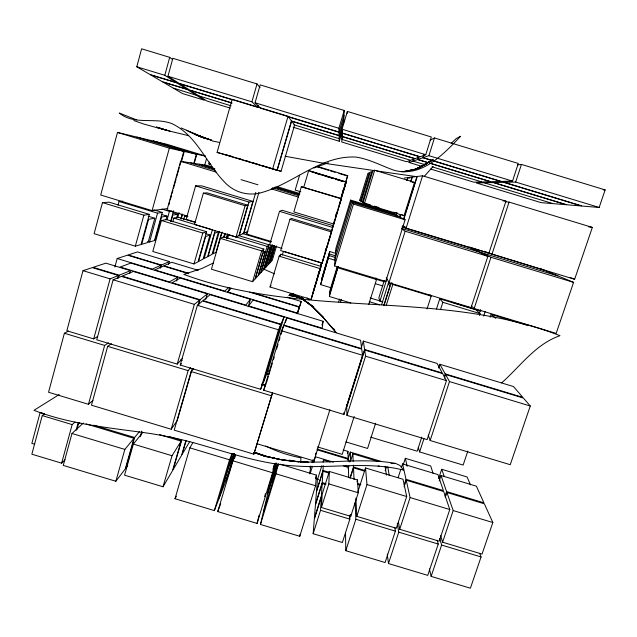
<?xml version="1.0" encoding="UTF-8"?>
<svg xmlns="http://www.w3.org/2000/svg" width="637" height="637" viewBox="0 0 637 637"><rect width="100%" height="100%" fill="white"/><g stroke="black" fill="none" stroke-linecap="round" stroke-linejoin="round"><path stroke-width="0.96" d="M341.846 136.501L341.766 139.344L410.594 160.277L414.862 158.709L341.846 136.501L342.395 134.518M341.934 133.117L341.846 136.35L415.093 158.629L419.942 156.845L341.934 133.117L342.491 131.095M350.844 302.997L329.393 296.5L338.191 266.489M321.414 507.498L328.835 483.905L329.329 471.444L357.532 479.948L358.273 492.775L350.74 516.328L321.414 507.498L322.211 494.097L329.329 471.444M343.574 123.952L343.765 120.162M343.98 115.647L343.773 119.963L339.107 135.665L339.187 138.555M344.235 110.472L338.892 128.276L339.003 132.05L260.637 108.21L255.047 102.764L260.183 84.888L344.235 110.472L343.996 115.416L339.003 132.225L339.099 135.514L291.157 120.926M313.157 533.718L320.522 510.317L321.359 496.804L314.296 519.282L313.157 533.718L342.372 542.517L349.84 519.147L349.729 515.182M322.187 483.483L321.422 495.833L314.375 518.247L315.419 505.045L322.187 483.483L325.889 484.598M322.935 471.253L316.446 491.971L315.49 504.098L322.234 482.591L322.935 471.253L329.385 473.195M321.852 465.687L317.401 479.924L316.517 491.095L322.991 470.44L323.278 465.687M323.516 461.889L323.636 459.994L330.3 462M334.544 265.924L335.046 259.251L352.309 202.51L399.654 216.93L405.092 219.773L385.735 281.443L334.544 265.924L353.431 204.079L350.597 200.098L335.858 248.43L335.5 253.215M335.062 259.02L335.484 253.407L351.369 201.188L394.749 214.358L390.863 212.328L350.597 200.098M277.955 464.556L263.264 512.562L260.453 524.45L299.756 536.282L315.562 485.744L316.446 475.13L280.113 464.174M347.205 113.386L347.38 111.435L431.321 136.987L425.763 154.711L420.197 156.75L341.934 132.942L342.037 129.231L425.763 154.711M313.675 462.438L315.442 456.753L315.777 453.138M257.268 443.83L313.937 460.925L314.121 459.07M329.393 296.5L329.679 293.641L337.928 266.712M338.183 209.151L338.327 207.75M309.566 473.737L310.944 466.125M310.362 466.316L310.163 468.147L310.737 466.3M299.756 536.282L299.971 534.387M323.11 321.279L322.218 328.198L248.581 305.911L253.056 300.067L323.11 321.279L321.964 325.029M330.675 287.653L320.602 284.604L329.058 255.564L335.516 257.523M329.727 251.543L321.796 278.719L329.727 251.543L336.392 253.566M333.828 224.065L341.432 198.497L301.341 186.729L293.848 211.93L333.828 224.065L334.043 222.839M322.68 261.011L333.159 225.745L282.111 210.258L279.508 211.333L269.674 244.664L281.992 248.398M331.63 231.995L331.877 230.698L291.372 218.411L289.946 219.343L280.67 250.588L322.163 263.169L331.63 231.995L289.946 219.343M320.602 284.604L329.058 255.564M260.453 524.45L275.964 473.801L278.25 463.617M272.819 481.11L276.426 465.376L278.321 465.95M235.356 454.643L232.927 460.83L217.743 511.599L257.077 523.431L272.556 472.773L274.746 463.553M263.511 511.519L267.596 494.248L276.426 465.376M322.163 263.169L322.505 261.727M322.744 260.756L341.432 198.497M320.459 268.71L321.024 266.409L280.885 254.235L279.173 256.193L270.032 286.976L311.143 299.43L320.459 268.71L279.173 256.193M257.077 523.431L259.108 515.229M319.575 271.115L320.252 268.376M320.984 265.39L321.581 262.993M311.143 299.43L321.024 266.409M312.05 295.91L321.86 262.97L283.433 251.32L282.334 255.023M313.173 291.587L319.018 271.872M193.712 163.709L196.395 154.146L184.276 151.471L136.318 136.947L117.503 132.424L100.702 195.026L152.084 210.608L167.85 208.546M44.423 413.899L42.233 415.579L31.858 454.205L61.63 463.163L65.022 459.795M68.517 331.049L64.385 333.255L48.539 392.257L88.463 404.296L92.946 400.41M136.788 66.781L164.8 75.301L176.29 82.547L150.117 74.585L136.788 66.781L141.621 48.794L169.697 57.346L172.691 59.591M117.654 278.353L118.434 275.51L92.333 267.612L82.993 270.677L66.845 330.778L93.703 338.892L97.732 336.392M102.469 202.63L94.109 233.691L135.331 246.177L141.032 244.504L149.361 214.366L109.118 202.168L102.469 202.63L143.866 215.179L149.361 214.366M118.004 205.21L119.015 201.475L122.861 201.204M164.8 75.301L169.697 57.346M93.703 338.892L110.09 278.871L118.434 275.51M114.859 267.03L117.184 258.526L127.535 255.166L160.914 265.271L160.118 268.129M61.63 463.163L72.164 424.6L75.055 422.036M258.232 105.455L257.698 107.311L179.236 83.439L167.945 76.265L172.858 58.301L257.03 83.925L260.063 87.643M198.011 305.752L199.636 300.083L121.372 276.394L113.139 279.794L96.72 339.808L177.221 364.117L182.437 358.44M83.32 423.056L71.997 433.486L63.262 465.416L115.862 481.253L125.29 468.864L133.945 438.312L86.13 423.908M76.05 430.389L78.104 422.872M118.378 278.058L119.159 275.216L130.537 270.637L129.757 273.472M76.894 429.625L78.431 424.011L79.84 422.737M88.463 404.296L104.651 345.421L108.497 342.817M111.467 343.709L107.669 346.329L91.457 405.196L171.218 429.25L177.237 420.595L192.231 368.719M135.331 246.177L143.866 215.179M152.084 210.608L169.346 148.174L183.782 151.359L179.801 165.66M154.807 218.22L148.095 242.434L141.701 244.313L148.612 219.295L154.807 218.22L148.19 216.214M149.536 242.012L157.538 213.156L162.3 212.447L154.488 240.563L149.536 242.012L147.665 241.447M155.062 240.396L161.551 217.05L166.958 216.118L165.907 219.892M161.424 220.506L152.808 251.472L193.99 263.941L198.059 261.775L206.635 231.725L166.424 219.542L161.424 220.506L202.789 233.038L206.635 231.725M215.21 170.302L190.28 162.801L180.59 161.304L167.045 209.907L187.923 216.238M168.909 204.732L169.705 201.873M170.238 199.97L171.568 195.201M172.101 193.298L172.898 190.439M173.423 188.536L176.083 179.005M176.616 177.094L179.268 167.563M181.37 161.925L184.276 151.471M167.093 219.765L169.426 211.388L171.934 211.022M170.708 221.119L173.598 210.767M170.995 221.748L172.858 215.091L177.612 214.271L176.576 217.965M172.826 221.827L173.869 218.109L178.209 217.273L195.073 222.385M160.62 267.906L161.416 265.056L169.323 261.56L168.526 264.395M177.763 217.352L179.077 212.662M194.142 163.781L196.817 154.242L205.257 156.105M180.876 218.825L182.214 214.064M181.242 218.977L182.564 214.295M183.655 219.741L184.698 216.023L186.601 215.656M252.889 201.388L248.995 202.072L239.305 235.459L243.597 233.365L252.889 201.388L201.778 185.877L195.599 185.869L186.163 219.343L195.655 222.225M204.708 165.118L206.595 158.43M115.862 481.253L124.852 449.411L133.945 438.312M210.72 164.457L208.864 163.892L209.382 162.053M176.6 281.021L177.667 277.246L130.864 263.081L120.122 267.03L169.323 281.92L177.667 277.246M203.37 193.075L194.476 224.455L236.032 237.052L238.963 235.626L247.793 205.186L207.232 192.876L203.37 193.075L245.11 205.743L247.793 205.186M139.344 431.719L134.598 437.508L125.975 467.972L127.695 465.703M142.815 432.308L133.364 444.077L124.557 475.17L163.032 486.756L172.603 470.544L181.147 441.123L159.584 434.625M217.082 152.394L232.139 99.284L288.043 116.292L291.467 120.847L276.976 170.334L217.082 152.394L224.2 154.329M140.22 436.815L141.828 431.145M141.095 435.111L141.9 432.284M193.99 263.941L202.789 233.038M210.003 234.949L203.099 259.1L198.529 261.528L205.647 236.582L210.003 234.949L205.281 233.524M212.36 229.774L204.127 258.55L207.662 256.671L215.155 230.506M257.698 107.311L251.902 101.809L257.03 83.925M177.221 364.117L194.341 304.367L199.636 300.083M180.239 365.033L197.39 305.29L202.574 300.967L280.734 324.623L278.488 329.823L260.637 389.318L180.239 365.033L181.521 363.6M219.351 231.573L212.949 253.86L216.047 252.212L221.716 232.505M198.744 304.422L200.098 299.709L207.312 293.872L133.308 271.473L122.089 276.108L200.098 299.709M222.138 232.099L211.444 269.228L252.586 281.689L255.031 279.038L263.853 249.075L223.683 236.892L220.322 238.357L261.648 250.882L263.853 249.075M257.969 107.565L258.503 105.718M205.679 299.517L207.312 293.872M223.635 237.243L224.694 233.556M224.216 237.553L225.291 233.803M171.218 429.25L188.122 370.63L190.551 367.684M226.461 237.816L227.56 234.018M226.453 238.771L227.799 234.105M227.6 238.429L228.675 234.719L267.126 246.384L269.037 244.807L238.142 235.443M193.521 368.584L191.14 371.538L174.204 430.15L253.86 454.173L272.548 392.981M163.032 486.756L172.022 455.726L181.147 441.123M236.032 237.052L245.11 205.743M255.771 192.398L243.907 233.214L248.056 231.183M228.755 290.974L229.583 288.131M229.065 290.679L229.885 287.844M185.98 440.334L181.649 455.216L173.113 469.676L181.633 440.342L169.49 436.679M186.163 440.525L182.11 454.436L189.778 441.449M258.948 192.326L246.782 234.082L271.426 241.558M232.33 453.886L218.802 499.169L214.366 510.579L175.008 498.731L189.866 447.851L192.78 442.795M272.564 169.251L288.043 116.292M277.183 170.39L291.627 121.054L294.62 125.027L281.028 171.337L225.092 154.576M252.586 281.689L261.648 250.882M248.215 306.803L250.429 299.279L180.295 278.043L172.094 282.756L245.818 305.075L250.429 299.279M265.151 251.671L258.057 275.741L255.318 278.727L262.635 253.86L265.151 251.671L262.317 250.811M267.126 246.384L258.67 275.08L260.796 272.771L269.037 244.807M270.08 247.379L263.431 269.897L261.043 272.501L267.89 249.29L270.08 247.379L268.177 246.806M271.075 245.237L263.965 269.316L265.828 267.293L272.461 244.831M272.477 245.293L266.043 267.062L268.145 264.769L273.854 245.452M274.149 245.563L268.615 264.259L270.263 262.468L275.033 246.344M275.136 246.431L270.454 262.261L272.317 260.23L276.538 245.986M299.589 175.223L295.178 190.097L300.807 191.809M280.328 256.106L280.885 254.235M303.634 187.612L308.706 170.573L346.281 181.991L339.115 205.608M214.366 510.579L229.527 459.803L232.027 453.64M234.002 453.608L225.633 481.604L219.192 498.174L228.293 467.685L233.93 453.552M234.567 454.579L229.32 472.113L225.976 480.712M234.48 458.648L235.332 455.813M280.933 324.169L203.02 300.592L210.083 294.708L283.991 317.083L280.933 324.169L263.503 382.025L260.637 389.318M283.991 317.083L267.659 371.443L263.75 381.388M293.116 127.217L339.266 141.255L339.195 138.691L347.38 111.435M263.654 390.226L281.53 330.746L283.664 325.507L361.736 349.132L362.525 355.255L343.948 414.48L263.654 390.226L266.067 383.816M266.409 382.901L268.392 376.316M268.957 374.429L270.367 369.731M270.876 368.202L272.349 363.146M273.416 359.754L274.26 356.943M276.593 349.028L278.011 344.322M279.141 340.564L279.985 337.737M281.028 334.433L283.847 325.053L286.761 317.919L360.582 340.262L361.665 348.606L283.847 325.053M339.266 141.255L342.3 131.158M285.352 322.609L286.761 317.919M342.316 137.52L341.703 141.995L406.613 161.742L410.395 160.349M253.86 454.173L272.413 392.989M297.272 313.778L301.205 301.5L286.984 297.192M297.519 313.691L301.205 301.5M342.961 190.837L343.805 188.058M344.928 184.356L347.714 175.661L317.576 166.496M341.241 196.992L343.208 190.503M344.33 186.792L347.714 175.661M335.309 216.787L336.169 213.952M341.225 197.327L345.923 182.238L341.161 197.94M320.666 265.557L321.51 262.762M318.174 274.221L319.026 271.418M320.73 265.804L321.669 262.595M325.149 251.185L326.001 248.35M332.307 227.576L334.903 218.985M335.46 217.193L337.475 210.513M339.155 205.018L346.281 181.991M319.519 270.263L321.781 262.826M264.61 496.518L265.47 493.691M272.954 469.214L274.674 463.569M360.669 200.91L359.722 200.209L367.947 173.328L369.317 172.691L360.669 200.91L362.533 201.475M361.259 201.348L370.161 172.301L371.769 171.56L362.373 202.176L361.259 201.348L363.122 201.913M364.396 203.673L374.667 170.214L414.544 182.341L404.081 215.728L364.396 203.673L363.066 202.693L372.764 171.098L374.667 170.214M338.709 301.89L339.577 299.072M340.524 302.145L341.4 299.302M312.17 461.698L312.743 459.858M312.098 462.438L312.671 460.591M313.937 460.925L329.902 409.663M310.131 473.801L312.496 466.228M392.989 214L393.578 212.105M422.204 166.48L409.05 162.483L409.615 160.651M396.158 214.98L396.74 213.108M406.947 180.43L407.823 177.627L404.184 178.081M409.05 162.483L412.967 161.137L413.532 159.322M396.023 215.999L396.899 213.188M407.139 180.414L408.014 177.604L412.115 177.094L410.65 181.752M414.026 158.334L413.174 161.065L417.601 159.545L428.016 162.714M368.775 304.398L376.539 279.547L375.91 277.931M315.57 477.949L316.446 475.13M323.039 461.889L323.636 459.994M399.574 217.177L400.45 214.382M417.601 159.545L418.453 156.821M399.749 217.273L400.625 214.47M410.865 181.736L412.33 177.062L416.988 176.481L403.46 219.63M428.287 162.642L417.832 159.465L418.692 156.734M361.267 347.746L363.345 341.098L437.078 363.416L442.293 373.003L364.579 349.482L363.345 341.098M384.278 280.503L378.84 297.845L379.947 301.086L382.765 301.938M417.832 159.465L422.864 157.737L423.724 154.982M403.667 219.741L417.235 176.449L422.578 175.788L505.953 201.141L488.89 253.239L406.135 228.11L402.6 225.84M430.079 140.188L434.466 137.942L518.295 163.462L512.514 181.107L501.295 181.426L423.135 157.642L423.995 154.887M364.579 349.482L346.703 406.454L346.655 404.583M364.659 350.016L346.727 407.162L346.958 415.388L427.148 439.61L446.457 380.647L442.627 373.608L364.659 350.016L365.566 356.171L346.958 415.388M379.947 301.086L386.723 279.492M381.611 304.685L388.355 283.242L391.206 284.102M401.74 228.452L478.363 251.798L487.87 256.337L471.085 307.599L388.976 282.709L405.156 231.223L401.676 228.787M406.135 228.11L422.578 175.788M423.135 157.642L428.9 155.667L434.466 137.942M383.745 305.633L389.836 286.26L388.355 283.242M384.175 305.075L391.166 282.852M386.149 305.633L392.814 284.484L391.906 282.78M354.14 416.479L342.196 454.356L317.425 446.887M347.356 453.265L347.953 451.386L343.232 449.961M347.906 459.611L350.286 452.087L381.412 461.483M349.673 461.936L350.549 459.181L350.286 452.087M348.065 468.943L348.965 466.101M350.461 461.363L352.866 453.791L378.075 461.403M349.952 478.1L353.471 467.025L353.384 465.137M350.27 477.997L353.511 467.821L364.643 471.173M356.927 481.835L357.532 479.948M375.607 423.279L367.581 448.464L345.931 441.935M349.371 518.486L350.262 515.691M357.699 492.417L365.519 467.948L403.014 479.263L406.693 496.534L396.31 528.264L356.792 516.36L355.892 498.062M394.765 527.317L395.37 531.131L385.098 562.527L345.787 550.694L355.868 519.235L355.112 502.728M356.792 516.36L366.984 484.558L365.519 467.948M427.045 308.961L431.169 296.117L429.991 294.684M436.456 309.056L439.761 298.825L475.831 309.757L480.027 313.603L479.422 315.434M385.202 470.807L386.42 467.032M440.462 309.686L442.842 302.328L439.761 298.825M398.109 477.67L400.792 469.413M401.39 467.574L402.584 463.903L437.977 474.589L443.376 490.578L406.024 479.311L402.584 463.903M403.205 464.819L405.315 458.314L430.7 465.973L433.049 473.275M438.614 368.035L439.841 364.253L513.494 386.548L522.826 397.369L445.207 373.887L439.841 364.253M404.192 484.924L406.024 479.311M404.089 486.811L406.231 480.234L443.702 491.541L449.778 509.528L439.196 541.187L399.702 529.283L398.396 521.687M421.766 437.109L417.171 451.187L370.766 437.181M467.837 451.02L463.147 465.074L419.616 451.928L423.916 438.789M444.284 376.722L445.207 373.887M444.331 378.227L445.55 374.492L523.423 398.061L530.271 406.008L510.237 464.707L430.15 440.517L428.223 435.047M437.205 540.272L438.232 544.046L427.761 575.37L388.474 563.546L398.762 532.158L397.313 523.534M399.702 529.283L410.101 497.561L406.231 480.234M430.15 440.517L449.483 381.563L445.55 374.492M472.328 248.446L480.808 252.459L558.545 276.139L573.587 282.358L556.157 333.398L474.159 308.531L490.976 257.276L481.261 252.674M491.995 254.179L509.074 202.096L592.346 227.409L574.638 279.277L491.995 254.179L488.436 252.578M515.652 182.055L521.44 164.418L605.15 189.906L599.154 207.463L582.29 206.07L504.225 182.317L515.652 182.055L599.154 207.463M479.327 313.316L480.529 309.686M483.666 316.071L485.203 311.405M490.203 317.178L491.127 314.399L527.165 325.324M438.622 478.57L441.688 469.294L467.056 476.946L470.48 484.829M439.196 480.999L441.019 475.505L476.388 486.182L483.921 502.808L446.585 491.549L441.019 475.505M445.032 496.215L446.585 491.549M445.359 497.194L446.919 492.512L484.367 503.811L492.831 522.515L482.042 554.094L442.58 542.206L440.7 535.637M479.717 553.386L481.07 556.953L470.393 588.206L431.13 576.389L441.624 545.065L439.761 538.448M442.58 542.206L453.186 510.556L446.919 492.512M217.743 511.599L220.728 503.676M232.505 458.879L234.615 453.552M175.008 498.731L176.353 496.191M270.032 286.976L271.012 285.575M433.033 166.544L424.186 176.481M451.203 143.373L456.172 138.595L460.615 136.262C443.575 154.202 421.431 178.041 393.945 170.23C381.364 165.739 369.5 159.186 356.163 157.092C321.072 155.086 294.62 182.954 262.54 192.302A37.352 36.747 76.8 0 1 224.256 181.8C206.054 163 196.634 135.02 171.656 123.53C154.552 117.097 134.351 125.409 119.286 113.052L136.398 119.804M231.319 288.211L227.393 291.889L297.272 313.046L299.271 307.169L249.768 292.176M501.645 382.869C520.246 366.442 535.645 343.988 560.003 335.691C439.514 288.951 304.661 319.225 183.862 274.404L202.048 268.416L213.483 262.938M228.794 287.446L224.773 291.101L154.815 269.921L163.422 266.035L188.791 273.711M59.217 394.542L33.968 410.316C71.288 424.76 111.459 427.873 150.698 433.574A379.994 348.71 17.9 0 1 194.341 442.938C227.759 452.246 260.891 464.214 295.847 466.013C331.718 468.585 368.274 461.164 403.595 470.114L399.853 465.392L395.577 463.425C357.54 456.514 318.715 466.356 280.622 459.619L294.159 461.292L308.22 462.136L294.565 461.339M416.168 168.948L431.767 160.524L417.092 168.797L403.834 171.743L417.983 168.558L433.423 159.266M417.983 168.558L432.173 160.11M417.092 168.797L432.173 160.094M416.192 168.956L426.686 163.813L414.456 169.705L422.124 166.249M413.652 169.999L423.565 165.588M160.914 265.271L152.187 269.125L117.184 258.526M313.914 167.993L328.501 162.73M401.851 171.807L415.324 169.386M517.491 164.887L521.44 164.418M390.983 463.449L395.577 463.425M412.067 182.461L414.544 182.341M481.524 181.991L473.896 182.206L430.66 169.06M484.502 182.763L493.269 182.564L566.118 204.724L553.179 203.649L484.096 182.771L476.325 182.946L541.108 202.646L552.574 203.601M603.231 189.874L605.15 189.906M378.036 466.013L379.27 466.037M503.015 200.87L505.953 201.141M505.42 201.746L509.074 202.096M294.159 461.292L280.407 459.476L266.975 456.633L280.161 459.468L266.919 456.514L253.972 452.604M416.566 176.664L376.563 170.923M374.699 170.652L320.857 162.777L285.058 156.232M190.734 162.873L199.27 164.187L214.462 168.797M588.492 226.78L592.346 227.409M208.864 163.892L210.751 164.211M302.854 298.092L288.848 295.297L302.909 298.188L289.445 294.7L302.917 298.307L289.724 294.453L302.909 298.458L289.986 294.23L301.978 298.474L290.496 293.808L301.978 298.618L290.743 293.609L301.986 298.753L292.065 293.585L299.541 297.575L290.982 293.386L302.002 298.737M289.198 460.097L298.809 462.056M212.232 140.944L219.518 142.457M170.605 131.333L160.413 128.467M279.882 459.564L266.831 456.49L254.083 452.445L266.728 456.538L254.171 452.358L266.616 456.633L254.243 452.318L266.497 456.729L254.314 452.278L265.39 456.49M188.656 135.689L171.504 131.556M136.963 137.098L152.753 140.896L196.395 154.146M159.943 128.563L143.198 123.865L133.786 120.56M225.466 154.672L228.086 155.388M229.83 155.866L232.457 156.575M170.788 131.509L158.693 127.806M130.537 270.637L105.853 263.161L93.137 267.341L119.159 275.216M82.993 270.677L110.09 278.871M113.139 279.794L194.341 304.367M197.39 305.29L278.488 329.823M281.53 330.746L362.525 355.255M365.566 356.171L446.457 380.647M449.483 381.563L530.271 406.008M267.683 370.822L269.586 371.395M266.139 373.282L268.981 374.142M266.234 373.951L268.137 374.524M261.855 383.912L265.661 385.059M180.351 360.001L182.238 360.574M261.68 384.573L265.462 385.719M64.385 333.255L104.651 345.421M107.669 346.329L188.122 370.63M191.14 371.538L271.489 395.808M317.122 449.093L348.152 458.457L347.953 451.386M317.059 449.802L348.168 459.189L348.224 461.061M353.471 467.025L364.89 470.472M315.442 456.753L333.326 462.144M345.557 465.838L348.375 466.69M343.638 466.021L348.399 467.462L348.67 477.217M322.991 470.44L329.655 472.447M366.984 484.558L406.693 496.534M410.101 497.561L449.778 509.528M453.186 510.556L492.831 522.515M357.986 483.658L360.837 484.518M358.034 484.542L359.937 485.115M315.817 478.626L318.635 479.478M328.835 483.905L358.273 492.775M322.234 482.591L325.937 483.706M189.866 447.851L229.527 459.803M232.927 460.83L272.556 472.773M275.964 473.801L315.562 485.744M93.655 425.174L134.598 437.508M43.873 413.596L40.139 412.473L31.85 443.4L34.709 444.26M42.233 415.579L72.164 424.6M133.364 444.077L172.022 455.726M71.997 433.486L124.852 449.411M355.868 519.235L395.37 531.131M398.762 532.158L438.232 544.046M441.624 545.065L481.07 556.953M320.522 510.317L349.84 519.147M167.945 76.265L251.902 101.809M255.047 102.764L338.892 128.276M428.9 155.667L512.514 181.107M232.529 99.826L179.761 83.773L189.603 90.032L231.956 102.915M288.187 116.762L339.003 132.225M422.864 157.737L431.416 160.341M433.319 160.914L500.778 181.441L490.992 181.72L430.19 163.223M231.884 103.051L190.065 90.327L198.72 95.829L231.159 105.83M291.635 121.221L339.107 135.665M429.911 163.287L490.538 181.728L481.93 181.975L432.013 166.79M293.88 124.772L339.195 138.691M412.967 161.137L425.42 164.784M230.363 108.131L206.794 100.965L199.126 96.083M408.014 177.604L409.894 178.177M317.099 166.798L328.485 170.262M330.38 170.835L335.126 172.277M338.916 173.431L347.46 176.027M309.67 171.042L346.106 182.11M310.673 171.528L333.868 178.575M335.723 179.14L342.212 181.107M316.278 173.383L321.04 174.833M324.846 175.987L333.406 178.591M335.309 179.164L341.965 181.187M238.055 158.279L240.858 159.131M246.463 160.835L249.266 161.687M253 162.825L259.546 164.808M261.409 165.373L281.028 171.337M359.722 200.209L361.593 200.774M364.006 202.972L370.567 204.971M374.309 206.109L378.999 207.527M394.924 212.368L397.735 213.22M205.249 155.954L166.743 144.257L153.302 141.024L196.817 154.242M351.401 201.228L394.908 214.446L399.471 216.827M301.341 186.729L341.456 198.911M117.503 132.424L169.346 148.174M353.431 204.079L405.092 219.773M211.986 166.862L207.248 165.421L199.676 164.25L214.82 168.853M276.991 186.601L299.732 193.505M275.112 187.159L299.693 194.619M274.921 187.159L299.581 194.651M403.229 226.119L405.116 226.692M272.517 187.7L298.841 195.694M401.843 227.043L469.612 247.618L477.917 251.583M180.59 161.304L216.453 172.189M240.993 179.642L257.985 184.802M271.251 188.831L298.586 197.136M405.156 231.223L487.87 256.337M490.976 257.276L573.587 282.358M195.599 185.869L248.995 202.072M279.508 211.333L332.832 227.513M329.329 253.964L334.982 255.676M244.178 232.171L247.021 233.038M328.612 258.296L335.038 260.246M161.846 209.087L169.426 211.388M184.698 216.023L187.541 216.883M242.562 233.564L270.948 242.171M172.89 212.838L177.612 214.271M153.859 209.892L162.3 212.447M375.878 279.205L384.453 281.809M451.474 302.129L480.951 311.063M119.015 201.475L157.538 213.156M173.869 218.109L211.42 229.487M338.143 267.914L376.539 279.547M392.814 284.484L431.169 296.117M161.376 214.422L166.958 216.118M442.842 302.328L480.027 313.603M375.273 283.664L382.869 285.965M370.105 297.949L381.467 301.389M369.237 301.659L379.612 304.805M169.323 261.56L137.512 251.926L128.125 254.975L161.416 265.056M198.282 270.335L171.711 262.285L163.908 265.812L188.624 273.289M252.865 292.749L299.39 306.827M158.557 127.774L167.316 130.577L156.519 127.058M199.492 136.302L211.842 140.259L200.886 136.923L210.528 139.845L198.083 135.665L207.821 138.993L195.702 134.67L206.428 138.555L194.221 133.977L205.003 138.11L181.131 127.933M156.407 127.089L161.846 129.08M570.195 277.501L574.638 279.277M540.534 268.695L544.094 270.168M557.845 275.853L544.715 270.422L469.437 247.076M263.837 269.188L274.563 273.83M189.587 131.803L200.536 136.708L186.322 130.298M484.534 251.265L488.89 253.239M401.429 214.486L404.081 215.728M265.82 445.996C276.832 451.705 288.776 455.455 300.927 457.852L300.736 462.446M301.197 298.466L313.77 306.954L302.893 299.366L293.928 294.262L302.893 299.366L313.579 307.257L303.013 299.175L313.316 307.504L322.983 316.995L313.316 307.504M173.598 88.32L182.66 93.623L204.35 100.216L196.546 95.303L173.121 88.041L162.905 82.062L187.318 89.491L196.132 95.04M491.127 314.399L495.801 318.381M471.3 305.911L474.159 308.531M313.245 307.416L322.768 316.995L336.145 332.633M307.058 297.909L309.041 299.923M322.625 316.788L331.805 327.322M331.566 327.052L335.723 332.14M333.653 328.66L334.807 330.133M386.309 277.39L388.976 282.709M441.688 469.294L444.331 476.683M418.302 447.485L419.616 451.928M405.315 458.314L407.218 466.308M429.394 568.913L431.13 576.389M387.798 466.945L389.183 475.186M385.074 466.308L386.476 475.114M387.272 554.094L388.474 563.546M352.866 453.791L353.209 461.355M353.511 467.821L354.045 479.573M350.684 514.362L350.74 516.328M343.916 412.657L343.948 414.48M345.525 532.516L345.787 550.694M336.909 267.644L336.798 270.176L329.719 293.307L330.046 290.082L336.909 267.644M276.068 463.075L274.117 471.428L267.46 493.213L269.586 484.247L276.068 463.075M214.741 233.174L208.076 256.456L212.057 254.338L218.539 231.757L214.741 233.174M503.692 182.325L493.731 182.556L566.803 204.78L581.509 205.998L503.692 182.325M176.831 82.882L150.738 74.943L162.355 81.743L186.848 89.196L176.831 82.882"/></g></svg>
